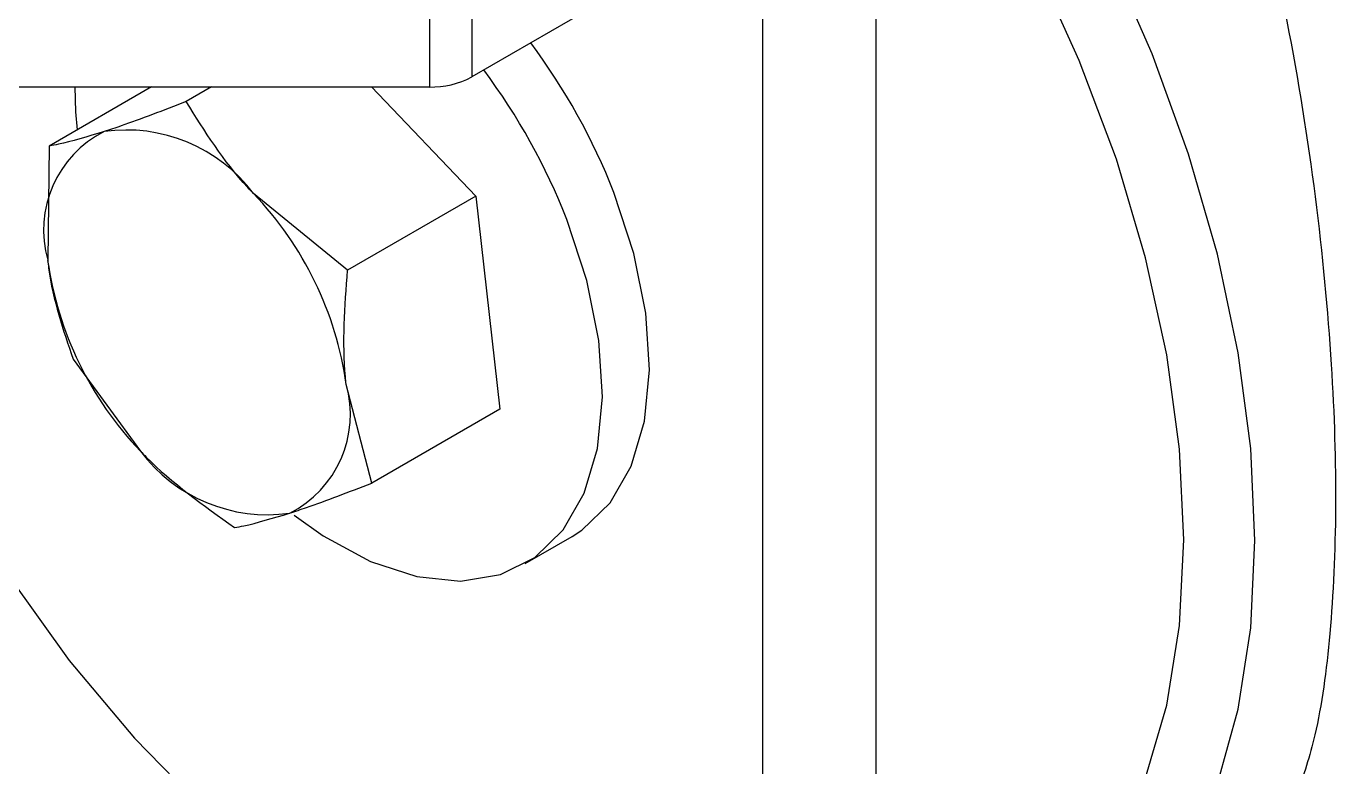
# Model space of a CAD drawing. Extents: x 12.3 to 108.7, y 1.1 to 80.4.
# Drawn here: x 17.767 to 19.303, y 61.199 to 62.067 of the extents above; entities that cross this region are included whole.
import ezdxf

# ---------------------------------------------------------------- set-up
doc = ezdxf.new("R2010")
doc.units = 0
doc.header["$MEASUREMENT"] = 0
doc.layers.add('OBJECT', color=7, linetype='CONTINUOUS')

msp = doc.modelspace()

# ---------------------------------------------------------------- linework, layer by layer
at = {"layer": 'OBJECT'}
for p, q in [((18.2412, 67.5274), (18.2404, 61.9959)), ((18.2907, 67.5393), (18.2899, 62.0077)), ((19.0943, 62.472), (18.2899, 62.0077)), ((18.764, 62.2814), (18.7638, 60.9885)), ((18.631, 62.2046), (18.6308, 60.9118)), ((17.6359, 61.9959), (18.2404, 61.9959)), ((17.9143, 61.9959), (17.7942, 61.9266)), ((17.9848, 61.9959), (17.9551, 61.9787)), ((18.1722, 61.9959), (18.2947, 61.8679)), ((17.7942, 61.9266), (17.7926, 61.7926)), ((18.1443, 61.7811), (18.0339, 61.8708)), ((18.2947, 61.8679), (18.1443, 61.7811)), ((18.2947, 61.8679), (18.3231, 61.6181)), ((17.8225, 61.6768), (17.9014, 61.5689)), ((18.1727, 61.5313), (18.1427, 61.6471)), ((18.3231, 61.6181), (18.1727, 61.5313)), ((18.3526, 61.4369), (18.4077, 61.4687))]:
    msp.add_line(p, q, dxfattribs=at)
at = {"layer": 'OBJECT', "flags": 128}
for points in [[(19.1457, 61.1315), (19.1645, 61.1789), (19.1889, 61.2663), (19.2036, 61.3617), (19.2086, 61.4639), (19.2036, 61.5719), (19.1889, 61.6843), (19.1645, 61.7999), (19.1307, 61.9172), (19.088, 62.0349), (19.0369, 62.1515), (18.9778, 62.2659), (18.9162, 62.3693)], [(19.0382, 61.0961), (19.046, 61.1098), (19.0803, 61.1857), (19.1052, 61.2709), (19.1202, 61.3643), (19.1252, 61.4648), (19.1202, 61.5711), (19.1052, 61.6818), (19.0803, 61.7957), (19.046, 61.9112), (19.0026, 62.0268), (18.9507, 62.1413), (18.891, 62.253), (18.8452, 62.3283)], [(17.8245, 61.9959), (17.8254, 61.9666), (17.8272, 61.9456)], [(18.4077, 61.4687), (18.4192, 61.4761), (18.4524, 61.5082), (18.4771, 61.5513), (18.4926, 61.6038), (18.4983, 61.6643), (18.4941, 61.7306), (18.48, 61.8006), (18.4566, 61.8722)], [(18.0818, 61.4937), (18.1158, 61.4695), (18.1713, 61.4395), (18.2255, 61.4217), (18.2768, 61.4164), (18.3235, 61.424), (18.3641, 61.4442), (18.3973, 61.4764), (18.422, 61.5194), (18.4375, 61.572), (18.4432, 61.6324), (18.4389, 61.6987), (18.4249, 61.7688), (18.4015, 61.8404)], [(17.7469, 61.4222), (17.8178, 61.3235), (17.8943, 61.2321), (17.9753, 61.1494), (18.0594, 61.0764), (18.1455, 61.0144), (18.2322, 60.9643), (18.3183, 60.9269), (18.4025, 60.9026), (18.4834, 60.892), (18.5599, 60.895), (18.6308, 60.9118)]]:
    msp.add_lwpolyline(points, dxfattribs=at)
at = {"layer": 'OBJECT'}
for centre, radius, start, end in [((17.7584, 61.5991), 0.7497, 21.3585, 36.7454), ((17.7033, 61.5673), 0.7497, 21.3585, 36.7454), ((18.2424, 62.0968), 0.101, 268.85, 298.0402), ((17.9175, 61.8278), 0.1298, 116.8551, 195.7376), ((17.885, 61.7593), 0.1861, 36.82, 98.059), ((17.7422, 61.5906), 0.4045, 8.0241, 43.8398), ((18.1931, 61.849), 0.4045, 188.0242, 223.8398), ((18.0178, 61.6119), 0.1298, 296.8551, 15.7376), ((18.0503, 61.6804), 0.1861, 216.82, 278.059)]:
    msp.add_arc(centre, radius, start, end, dxfattribs=at)
for points, knots in [([(19.1192, 62.5152), (19.1251, 62.5014), (19.1575, 62.4256), (19.2007, 62.2762), (19.2489, 62.0717), (19.2814, 61.8659), (19.2999, 61.6728), (19.3051, 61.4999), (19.2982, 61.3541), (19.283, 61.2414), (19.2656, 61.1887), (19.2582, 61.1665)], [0, 0, 0, 0, 0.029007, 0.159333, 0.289628, 0.422397, 0.555101, 0.677249, 0.7994, 0.915542, 1, 1, 1, 1]), ([(17.9551, 61.9787), (17.9283, 61.9684), (17.8933, 61.9549), (17.8654, 61.9457), (17.8589, 61.9435)], [0, 0, 0, 0, 0.768151, 1, 1, 1, 1]), ([(18.0339, 61.8708), (18.0317, 61.8732), (18, 61.9067), (17.9767, 61.944), (17.9551, 61.9787)], [0, 0, 0, 0, 0.0702134, 1, 1, 1, 1]), ([(17.8589, 61.9435), (17.8394, 61.9377), (17.8147, 61.9303), (17.7978, 61.9272), (17.7942, 61.9266)], [0, 0, 0, 0, 0.789, 1, 1, 1, 1]), ([(17.7926, 61.7926), (17.7929, 61.7896), (17.798, 61.7476), (17.8107, 61.7109), (17.8225, 61.6768)], [0, 0, 0, 0, 0.070214, 1, 1, 1, 1]), ([(18.1427, 61.6471), (18.1424, 61.6501), (18.1378, 61.6924), (18.1412, 61.7384), (18.1443, 61.7811)], [0, 0, 0, 0, 0.070214, 1, 1, 1, 1]), ([(17.9014, 61.5689), (17.9036, 61.5665), (17.9358, 61.5333), (17.9752, 61.5052), (18.0118, 61.4792)], [0, 0, 0, 0, 0.070214, 1, 1, 1, 1]), ([(18.0764, 61.4961), (18.0829, 61.4983), (18.1109, 61.5075), (18.1458, 61.521), (18.1727, 61.5313)], [0, 0, 0, 0, 0.231849, 1, 1, 1, 1]), ([(18.0118, 61.4792), (18.0153, 61.4798), (18.0322, 61.4829), (18.0569, 61.4903), (18.0764, 61.4961)], [0, 0, 0, 0, 0.211001, 1, 1, 1, 1])]:
    msp.add_open_spline(points, degree=3, knots=knots, dxfattribs=at)

doc.saveas('drawing.dxf')
